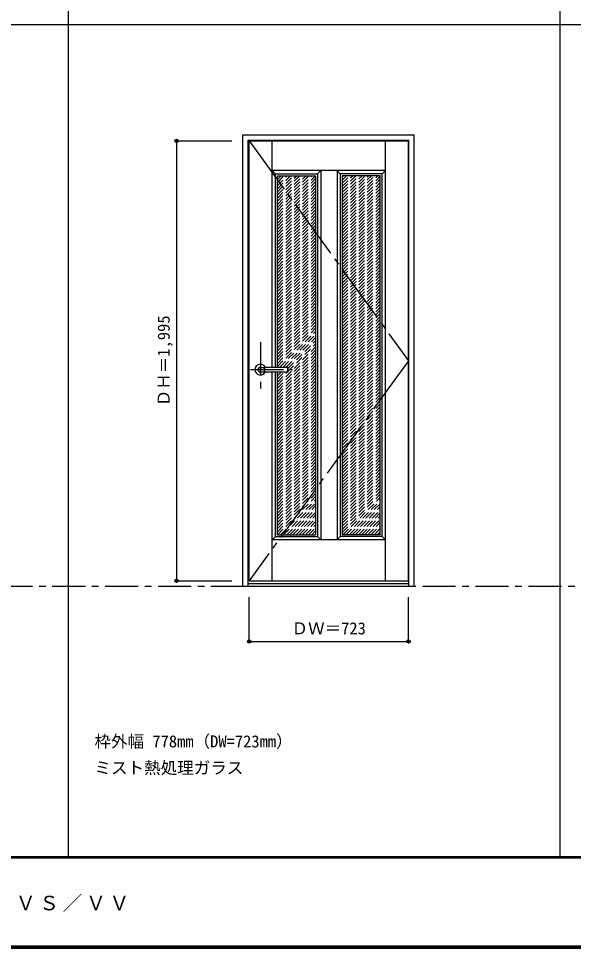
# Model space of a CAD drawing. Units: millimetres, scale not verified. Extents: x -6000 to 5700, y -4307 to 4260.
# Drawn here: x -3483 to -966, y -4205 to 12 of the extents above; entities that cross this region are included whole.
import ezdxf
from ezdxf.enums import TextEntityAlignment as Align

# ---------------------------------------------------------------- set-up
doc = ezdxf.new("R2010")
doc.units = ezdxf.units.MM
doc.header["$LTSCALE"] = 30
doc.header["$PDMODE"] = 32
doc.header["$PDSIZE"] = 15
for name, pattern in [('CHAIN1', [8, 5, -1, 1, -1]), ('CHAIN2', [12, 9, -1, 1, -1]), ('DASHED1', [1.8, 1.2, -0.6])]:
    doc.linetypes.add(name, pattern=pattern)
for name, color, linetype in [('0-1_通り芯', 4, 'CHAIN1'), ('0-2_扉', 3, 'Continuous'), ('0-3_仕上げ', 7, 'Continuous'), ('0-4_枠', 3, 'Continuous'), ('0-5_レバー', 3, 'Continuous'), ('0-7', 7, 'CHAIN2'), ('0-A_文字', 7, 'Continuous'), ('0-B_寸法', 7, 'Continuous'), ('0-C_ハッチ', 4, 'DASHED1'), ('F-1_枠', 6, 'Continuous'), ('F-A_文字', 7, 'Continuous')]:
    doc.layers.add(name, color=color, linetype=linetype)
doc.styles.add('ＭＳ ゴシック', font='')
doc.styles.get('ＭＳ ゴシック').set_extended_font_data('MS Gothic')

msp = doc.modelspace()

# ---------------------------------------------------------------- linework, layer by layer
at = {"layer": '0-1_通り芯'}
for p, q in [((-2385.8, -1456), (-2385.8, -1666)), ((-2430.8, -1580), (-2240.8, -1580))]:
    msp.add_line(p, q, dxfattribs=at)
at = {"layer": '0-1_通り芯', "color": 7}
msp.add_line((-5490, -2562.5), (3436.4, -2562.5), dxfattribs=at)
at = {"layer": '0-2_扉'}
for p, q in [((-2436.8, -542.5), (-1713.8, -542.5)), ((-2436.8, -2537.5), (-2436.8, -542.5)), ((-1713.8, -2537.5), (-1713.8, -542.5)), ((-2436.8, -2537.5), (-1713.8, -2537.5))]:
    msp.add_line(p, q, dxfattribs=at)
at = {"layer": '0-3_仕上げ'}
for p, q in [((-2331.8, -1568.5), (-2331.8, -542.5)), ((-1818.8, -2537.5), (-1818.8, -542.5)), ((-2331.8, -677.5), (-2316.8, -692.5)), ((-1818.8, -677.5), (-2331.8, -677.5)), ((-2112.3, -677.5), (-2127.3, -692.5)), ((-2112.3, -677.5), (-2112.3, -2352.5)), ((-2038.3, -677.5), (-2023.3, -692.5)), ((-2038.3, -677.5), (-2038.3, -2352.5)), ((-1818.8, -677.5), (-1833.8, -692.5)), ((-2331.8, -2537.5), (-2331.8, -1591.5)), ((-2316.8, -2337.5), (-2331.8, -2352.5)), ((-1818.8, -2352.5), (-2331.8, -2352.5)), ((-2127.3, -2337.5), (-2112.3, -2352.5)), ((-2023.3, -2337.5), (-2038.3, -2352.5)), ((-1833.8, -2337.5), (-1818.8, -2352.5))]:
    msp.add_line(p, q, dxfattribs=at)
at = {"layer": '0-3_仕上げ', "color": 3}
for p, q in [((-2316.8, -692.5), (-2127.3, -692.5)), ((-2316.8, -1568.5), (-2316.8, -692.5)), ((-2127.3, -692.5), (-2127.3, -2337.5)), ((-2023.3, -692.5), (-2023.3, -2337.5)), ((-1833.8, -692.5), (-2023.3, -692.5)), ((-1833.8, -2337.5), (-1833.8, -692.5)), ((-2316.8, -2337.5), (-2316.8, -1591.5)), ((-2316.8, -2337.5), (-2127.3, -2337.5)), ((-1833.8, -2337.5), (-2023.3, -2337.5))]:
    msp.add_line(p, q, dxfattribs=at)
at = {"layer": '0-3_仕上げ', "color": 4}
for p, q in [((-2308.8, -700.5), (-2135.3, -700.5)), ((-2308.8, -1568.5), (-2308.8, -700.5)), ((-2135.3, -700.5), (-2135.3, -2329.5)), ((-2015.3, -700.5), (-2015.3, -2329.5)), ((-1841.8, -700.5), (-2015.3, -700.5)), ((-1841.8, -2329.5), (-1841.8, -700.5)), ((-2308.8, -2329.5), (-2308.8, -1591.5)), ((-2308.8, -2329.5), (-2135.3, -2329.5)), ((-1841.8, -2329.5), (-2015.3, -2329.5))]:
    msp.add_line(p, q, dxfattribs=at)
at = {"layer": '0-4_枠'}
for p, q in [((-2465.8, -515.5), (-1687.8, -515.5)), ((-2465.8, -2562.5), (-2465.8, -515.5)), ((-2441.8, -539.5), (-1711.8, -539.5)), ((-2441.8, -2562.5), (-2441.8, -539.5)), ((-1711.8, -2562.5), (-1711.8, -539.5)), ((-1687.8, -2562.5), (-1687.8, -515.5)), ((-2465.8, -2562.5), (-1687.8, -2562.5)), ((-2441.8, -2550.5), (-1711.8, -2550.5))]:
    msp.add_line(p, q, dxfattribs=at)
at = {"layer": '0-5_レバー'}
for p, q in [((-2385.8, -1570.5), (-2366.8, -1570.5)), ((-2385.8, -1589.5), (-2366.8, -1589.5)), ((-2366.8, -1569.5), (-2365.8, -1568.5)), ((-2366.8, -1590.5), (-2366.8, -1569.5)), ((-2366.8, -1590.5), (-2365.8, -1591.5)), ((-2365.8, -1568.5), (-2261.8, -1568.5)), ((-2261.8, -1591.5), (-2365.8, -1591.5)), ((-2260.8, -1569.5), (-2261.8, -1568.5)), ((-2260.8, -1590.5), (-2261.8, -1591.5)), ((-2260.8, -1590.5), (-2260.8, -1569.5))]:
    msp.add_line(p, q, dxfattribs=at)
at = {"layer": '0-5_レバー', "color": 4}
for p, q in [((-2365.8, -1591.5), (-2365.8, -1568.5)), ((-2261.8, -1568.5), (-2261.8, -1591.5))]:
    msp.add_line(p, q, dxfattribs=at)
for radius, start, end in [(24.55, 27.93255, 332.06745), (11, 59.72736, 300.27264)]:
    msp.add_arc((-2385.8, -1580), radius, start, end, dxfattribs=at)
at = {"layer": '0-5_レバー'}
msp.add_arc((-2385.8, -1580), 9.5, 90, 270, dxfattribs=at)
at = {"layer": '0-7'}
for p, q in [((-2436.8, -542.5), (-1713.8, -1540)), ((-1713.8, -1540), (-2436.8, -2537.5))]:
    msp.add_line(p, q, dxfattribs=at)
at = {"layer": '0-B_寸法', "color": 4}
for p, q in [((-2765.8, -542.5), (-2515.8, -542.5)), ((-2765.8, -542.5), (-2765.8, -2537.5)), ((-2765.8, -2537.5), (-2515.8, -2537.5)), ((-2436.8, -2812.5), (-2436.8, -2612.5)), ((-1713.8, -2812.5), (-1713.8, -2612.5)), ((-2436.8, -2812.5), (-1713.8, -2812.5))]:
    msp.add_line(p, q, dxfattribs=at)
at = {"layer": '0-B_寸法'}
for p in [(-2765.8, -542.5), (-2765.8, -2537.5), (-2436.8, -2812.5), (-1713.8, -2812.5)]:
    msp.add_point(p, dxfattribs=at)
at = {"layer": '0-C_ハッチ'}
for p, q in [((-2308.8, -872.86), (-2136.44, -700.5)), ((-2308.8, -858.72), (-2150.58, -700.5)), ((-2308.8, -844.58), (-2164.72, -700.5)), ((-2308.8, -830.44), (-2178.86, -700.5)), ((-2308.8, -816.29), (-2193.01, -700.5)), ((-2308.8, -802.15), (-2207.15, -700.5)), ((-2308.8, -788.01), (-2221.29, -700.5)), ((-2308.8, -773.87), (-2235.43, -700.5)), ((-2308.8, -759.72), (-2249.57, -700.5)), ((-2308.8, -745.58), (-2263.72, -700.5)), ((-2308.8, -731.44), (-2277.86, -700.5)), ((-2308.8, -717.3), (-2292, -700.5)), ((-2308.8, -703.16), (-2306.14, -700.5)), ((-2308.8, -887), (-2135.3, -713.5)), ((-2015.3, -862.2), (-1853.6, -700.5)), ((-2015.3, -848.06), (-1867.74, -700.5)), ((-2015.3, -833.92), (-1881.88, -700.5)), ((-2015.3, -819.78), (-1896.02, -700.5)), ((-2015.3, -805.64), (-1910.16, -700.5)), ((-2015.3, -791.49), (-1924.31, -700.5)), ((-2015.3, -777.35), (-1938.45, -700.5)), ((-2015.3, -763.21), (-1952.59, -700.5)), ((-2015.3, -749.07), (-1966.73, -700.5)), ((-2015.3, -734.93), (-1980.87, -700.5)), ((-2015.3, -720.78), (-1995.02, -700.5)), ((-2015.3, -706.64), (-2009.16, -700.5)), ((-2015.3, -876.35), (-1841.8, -702.85)), ((-2308.8, -901.15), (-2135.3, -727.65)), ((-2308.8, -915.29), (-2135.3, -741.79)), ((-2308.8, -929.43), (-2135.3, -755.93)), ((-2015.3, -890.49), (-1841.8, -716.99)), ((-2015.3, -904.63), (-1841.8, -731.13)), ((-2015.3, -918.77), (-1841.8, -745.27)), ((-2308.8, -943.57), (-2135.3, -770.07)), ((-2308.8, -957.71), (-2135.3, -784.21)), ((-2308.8, -971.86), (-2135.3, -798.36)), ((-2015.3, -932.92), (-1841.8, -759.42)), ((-2015.3, -947.06), (-1841.8, -773.56)), ((-2015.3, -961.2), (-1841.8, -787.7)), ((-2308.8, -986), (-2135.3, -812.5)), ((-2308.8, -1000.14), (-2135.3, -826.64)), ((-2308.8, -1014.28), (-2135.3, -840.78)), ((-2015.3, -975.34), (-1841.8, -801.84)), ((-2015.3, -989.48), (-1841.8, -815.98)), ((-2015.3, -1003.63), (-1841.8, -830.13)), ((-2308.8, -1028.43), (-2135.3, -854.93)), ((-2308.8, -1042.57), (-2135.3, -869.07)), ((-2308.8, -1056.71), (-2135.3, -883.21)), ((-2015.3, -1017.77), (-1841.8, -844.27)), ((-2015.3, -1031.91), (-1841.8, -858.41)), ((-2015.3, -1046.05), (-1841.8, -872.55)), ((-2308.8, -1070.85), (-2135.3, -897.35)), ((-2308.8, -1084.99), (-2135.3, -911.49)), ((-2308.8, -1099.14), (-2135.3, -925.64)), ((-2015.3, -1060.19), (-1841.8, -886.69)), ((-2015.3, -1074.34), (-1841.8, -900.84)), ((-2015.3, -1088.48), (-1841.8, -914.98)), ((-2308.8, -1113.28), (-2135.3, -939.78)), ((-2308.8, -1127.42), (-2135.3, -953.92)), ((-2308.8, -1141.56), (-2135.3, -968.06)), ((-2015.3, -1102.62), (-1841.8, -929.12)), ((-2015.3, -1116.76), (-1841.8, -943.26)), ((-2015.3, -1130.9), (-1841.8, -957.4)), ((-2308.8, -1155.7), (-2135.3, -982.2)), ((-2308.8, -1169.85), (-2135.3, -996.35)), ((-2308.8, -1183.99), (-2135.3, -1010.49)), ((-2015.3, -1145.05), (-1841.8, -971.55)), ((-2015.3, -1159.19), (-1841.8, -985.69)), ((-2015.3, -1173.33), (-1841.8, -999.83)), ((-2308.8, -1198.13), (-2135.3, -1024.63)), ((-2308.8, -1212.27), (-2135.3, -1038.77)), ((-2308.8, -1226.42), (-2135.3, -1052.92)), ((-2015.3, -1187.47), (-1841.8, -1013.97)), ((-2015.3, -1201.62), (-1841.8, -1028.12)), ((-2015.3, -1215.76), (-1841.8, -1042.26)), ((-2308.8, -1240.56), (-2135.3, -1067.06)), ((-2308.8, -1254.7), (-2135.3, -1081.2)), ((-2308.8, -1268.84), (-2135.3, -1095.34)), ((-2015.3, -1229.9), (-1841.8, -1056.4)), ((-2015.3, -1244.04), (-1841.8, -1070.54)), ((-2015.3, -1258.18), (-1841.8, -1084.68)), ((-2308.8, -1282.98), (-2135.3, -1109.48)), ((-2308.8, -1297.13), (-2135.3, -1123.63)), ((-2308.8, -1311.27), (-2135.3, -1137.77)), ((-2015.3, -1272.33), (-1841.8, -1098.83)), ((-2015.3, -1286.47), (-1841.8, -1112.97)), ((-2015.3, -1300.61), (-1841.8, -1127.11)), ((-2308.8, -1325.41), (-2135.3, -1151.91)), ((-2308.8, -1339.55), (-2135.3, -1166.05)), ((-2308.8, -1353.69), (-2135.3, -1180.19)), ((-2015.3, -1314.75), (-1841.8, -1141.25)), ((-2015.3, -1328.89), (-1841.8, -1155.39)), ((-2015.3, -1343.04), (-1841.8, -1169.54)), ((-2308.8, -1367.84), (-2135.3, -1194.34)), ((-2308.8, -1381.98), (-2135.3, -1208.48)), ((-2308.8, -1396.12), (-2135.3, -1222.62)), ((-2015.3, -1357.18), (-1841.8, -1183.68)), ((-2015.3, -1371.32), (-1841.8, -1197.82)), ((-2015.3, -1385.46), (-1841.8, -1211.96)), ((-2308.8, -1410.26), (-2135.3, -1236.76)), ((-2308.8, -1424.4), (-2135.3, -1250.9)), ((-2308.8, -1438.55), (-2135.3, -1265.05)), ((-2015.3, -1399.61), (-1841.8, -1226.11)), ((-2015.3, -1413.75), (-1841.8, -1240.25)), ((-2015.3, -1427.89), (-1841.8, -1254.39)), ((-2308.8, -1452.69), (-2135.3, -1279.19)), ((-2308.8, -1466.83), (-2135.3, -1293.33)), ((-2015.3, -1442.03), (-1841.8, -1268.53)), ((-2015.3, -1456.17), (-1841.8, -1282.67)), ((-2015.3, -1470.32), (-1841.8, -1296.82)), ((-2308.8, -1480.97), (-2135.3, -1307.47)), ((-2308.8, -1495.12), (-2135.3, -1321.62)), ((-2308.8, -1509.26), (-2135.3, -1335.76)), ((-2015.3, -1484.46), (-1841.8, -1310.96)), ((-2015.3, -1498.6), (-1841.8, -1325.1)), ((-2015.3, -1512.74), (-1841.8, -1339.24)), ((-2308.8, -1523.4), (-2135.3, -1349.9)), ((-2308.8, -1537.54), (-2135.3, -1364.04)), ((-2308.8, -1551.68), (-2135.3, -1378.18)), ((-2015.3, -1526.88), (-1841.8, -1353.38)), ((-2015.3, -1541.03), (-1841.8, -1367.53)), ((-2015.3, -1555.17), (-1841.8, -1381.67)), ((-2308.8, -1565.83), (-2135.3, -1392.33)), ((-2297.33, -1568.5), (-2135.3, -1406.47)), ((-2283.19, -1568.5), (-2135.3, -1420.61)), ((-2015.3, -1569.31), (-1841.8, -1395.81)), ((-2015.3, -1583.45), (-1841.8, -1409.95)), ((-2015.3, -1597.6), (-1841.8, -1424.1)), ((-2269.05, -1568.5), (-2135.3, -1434.75)), ((-2260.8, -1574.39), (-2135.3, -1448.89)), ((-2260.8, -1588.54), (-2135.3, -1463.04)), ((-2015.3, -1611.74), (-1841.8, -1438.24)), ((-2015.3, -1625.88), (-1841.8, -1452.38)), ((-2015.3, -1640.02), (-1841.8, -1466.52)), ((-2308.8, -1650.68), (-2135.3, -1477.18)), ((-2308.8, -1664.82), (-2135.3, -1491.32)), ((-2308.8, -1678.96), (-2135.3, -1505.46)), ((-2015.3, -1654.16), (-1841.8, -1480.66)), ((-2015.3, -1668.31), (-1841.8, -1494.81)), ((-2015.3, -1682.45), (-1841.8, -1508.95)), ((-2308.8, -1693.11), (-2135.3, -1519.61)), ((-2308.8, -1707.25), (-2135.3, -1533.75)), ((-2308.8, -1721.39), (-2135.3, -1547.89)), ((-2015.3, -1696.59), (-1841.8, -1523.09)), ((-2015.3, -1710.73), (-1841.8, -1537.23)), ((-2015.3, -1724.87), (-1841.8, -1551.37)), ((-2308.8, -1735.53), (-2135.3, -1562.03)), ((-2308.8, -1749.67), (-2135.3, -1576.17)), ((-2308.8, -1763.82), (-2135.3, -1590.32)), ((-2308.8, -1622.39), (-2277.9, -1591.5)), ((-2308.8, -1608.25), (-2292.05, -1591.5)), ((-2308.8, -1594.11), (-2306.19, -1591.5)), ((-2308.8, -1636.54), (-2263.76, -1591.5)), ((-2015.3, -1739.02), (-1841.8, -1565.52)), ((-2015.3, -1753.16), (-1841.8, -1579.66)), ((-2015.3, -1767.3), (-1841.8, -1593.8)), ((-2308.8, -1777.96), (-2135.3, -1604.46)), ((-2308.8, -1792.1), (-2135.3, -1618.6)), ((-2308.8, -1806.24), (-2135.3, -1632.74)), ((-2015.3, -1781.44), (-1841.8, -1607.94)), ((-2015.3, -1795.59), (-1841.8, -1622.09)), ((-2015.3, -1809.73), (-1841.8, -1636.23)), ((-2308.8, -1820.38), (-2135.3, -1646.88)), ((-2308.8, -1834.53), (-2135.3, -1661.03)), ((-2308.8, -1848.67), (-2135.3, -1675.17)), ((-2015.3, -1823.87), (-1841.8, -1650.37)), ((-2015.3, -1838.01), (-1841.8, -1664.51)), ((-2015.3, -1852.15), (-1841.8, -1678.65)), ((-2308.8, -1862.81), (-2135.3, -1689.31)), ((-2308.8, -1876.95), (-2135.3, -1703.45)), ((-2308.8, -1891.1), (-2135.3, -1717.6)), ((-2015.3, -1866.3), (-1841.8, -1692.8)), ((-2015.3, -1880.44), (-1841.8, -1706.94)), ((-2015.3, -1894.58), (-1841.8, -1721.08)), ((-2308.8, -1905.24), (-2135.3, -1731.74)), ((-2308.8, -1919.38), (-2135.3, -1745.88)), ((-2308.8, -1933.52), (-2135.3, -1760.02)), ((-2015.3, -1908.72), (-1841.8, -1735.22)), ((-2015.3, -1922.86), (-1841.8, -1749.36)), ((-2015.3, -1937.01), (-1841.8, -1763.51)), ((-2308.8, -1947.66), (-2135.3, -1774.16)), ((-2308.8, -1961.81), (-2135.3, -1788.31)), ((-2308.8, -1975.95), (-2135.3, -1802.45)), ((-2015.3, -1951.15), (-1841.8, -1777.65)), ((-2015.3, -1965.29), (-1841.8, -1791.79)), ((-2015.3, -1979.43), (-1841.8, -1805.93)), ((-2308.8, -1990.09), (-2135.3, -1816.59)), ((-2308.8, -2004.23), (-2135.3, -1830.73)), ((-2308.8, -2018.37), (-2135.3, -1844.87)), ((-2015.3, -1993.58), (-1841.8, -1820.08)), ((-2015.3, -2007.72), (-1841.8, -1834.22)), ((-2015.3, -2021.86), (-1841.8, -1848.36)), ((-2308.8, -2032.52), (-2135.3, -1859.02)), ((-2308.8, -2046.66), (-2135.3, -1873.16)), ((-2308.8, -2060.8), (-2135.3, -1887.3)), ((-2015.3, -2036), (-1841.8, -1862.5)), ((-2015.3, -2050.14), (-1841.8, -1876.64)), ((-2015.3, -2064.29), (-1841.8, -1890.79)), ((-2308.8, -2074.94), (-2135.3, -1901.44)), ((-2308.8, -2089.09), (-2135.3, -1915.59)), ((-2308.8, -2103.23), (-2135.3, -1929.73)), ((-2015.3, -2078.43), (-1841.8, -1904.93)), ((-2015.3, -2092.57), (-1841.8, -1919.07)), ((-2015.3, -2106.71), (-1841.8, -1933.21)), ((-2308.8, -2117.37), (-2135.3, -1943.87)), ((-2308.8, -2131.51), (-2135.3, -1958.01)), ((-2308.8, -2145.65), (-2135.3, -1972.15)), ((-2015.3, -2120.85), (-1841.8, -1947.35)), ((-2015.3, -2135), (-1841.8, -1961.5)), ((-2015.3, -2149.14), (-1841.8, -1975.64)), ((-2308.8, -2159.8), (-2135.3, -1986.3)), ((-2308.8, -2173.94), (-2135.3, -2000.44)), ((-2308.8, -2188.08), (-2135.3, -2014.58)), ((-2015.3, -2163.28), (-1841.8, -1989.78)), ((-2015.3, -2177.42), (-1841.8, -2003.92)), ((-2015.3, -2191.57), (-1841.8, -2018.07)), ((-2308.8, -2202.22), (-2135.3, -2028.72)), ((-2308.8, -2216.36), (-2135.3, -2042.86)), ((-2308.8, -2230.51), (-2135.3, -2057.01)), ((-2015.3, -2205.71), (-1841.8, -2032.21)), ((-2015.3, -2219.85), (-1841.8, -2046.35)), ((-2015.3, -2233.99), (-1841.8, -2060.49)), ((-2308.8, -2244.65), (-2135.3, -2071.15)), ((-2308.8, -2258.79), (-2135.3, -2085.29)), ((-2308.8, -2272.93), (-2135.3, -2099.43)), ((-2015.3, -2248.13), (-1841.8, -2074.63)), ((-2015.3, -2262.28), (-1841.8, -2088.78)), ((-2015.3, -2276.42), (-1841.8, -2102.92)), ((-2308.8, -2287.08), (-2135.3, -2113.58)), ((-2308.8, -2301.22), (-2135.3, -2127.72)), ((-2308.8, -2315.36), (-2135.3, -2141.86)), ((-2015.3, -2290.56), (-1841.8, -2117.06)), ((-2015.3, -2304.7), (-1841.8, -2131.2)), ((-2015.3, -2318.84), (-1841.8, -2145.34)), ((-2308.8, -2329.5), (-2135.3, -2156)), ((-2294.66, -2329.5), (-2135.3, -2170.14)), ((-2280.51, -2329.5), (-2135.3, -2184.29)), ((-2011.81, -2329.5), (-1841.8, -2159.49)), ((-1997.67, -2329.5), (-1841.8, -2173.63)), ((-1983.53, -2329.5), (-1841.8, -2187.77)), ((-2266.37, -2329.5), (-2135.3, -2198.43)), ((-2252.23, -2329.5), (-2135.3, -2212.57)), ((-2238.09, -2329.5), (-2135.3, -2226.71)), ((-1969.39, -2329.5), (-1841.8, -2201.91)), ((-1955.24, -2329.5), (-1841.8, -2216.06)), ((-1941.1, -2329.5), (-1841.8, -2230.2)), ((-2223.95, -2329.5), (-2135.3, -2240.85)), ((-2209.8, -2329.5), (-2135.3, -2255)), ((-2195.66, -2329.5), (-2135.3, -2269.14)), ((-1926.96, -2329.5), (-1841.8, -2244.34)), ((-1912.82, -2329.5), (-1841.8, -2258.48)), ((-1898.68, -2329.5), (-1841.8, -2272.62)), ((-2181.52, -2329.5), (-2135.3, -2283.28)), ((-2167.38, -2329.5), (-2135.3, -2297.42)), ((-2153.23, -2329.5), (-2135.3, -2311.57)), ((-1884.53, -2329.5), (-1841.8, -2286.77)), ((-1870.39, -2329.5), (-1841.8, -2300.91)), ((-1856.25, -2329.5), (-1841.8, -2315.05)), ((-2139.09, -2329.5), (-2135.3, -2325.71)), ((-1842.11, -2329.5), (-1841.8, -2329.19))]:
    msp.add_line(p, q, dxfattribs=at)
at = {"layer": 'F-1_枠'}
for p, q in [((-3258.4, 4175), (-3258.4, -3790)), ((-1026.8, 4175), (-1026.8, -3790)), ((-6000, -15.5), (5700, -15.5)), ((5700, -3790), (-6000, -3790)), ((5700, -3795), (-6000, -3795)), ((5700, -4195), (-6000, -4195)), ((5700, -4200), (-6000, -4200)), ((5700, -4205), (-6000, -4205))]:
    msp.add_line(p, q, dxfattribs=at)

# ---------------------------------------------------------------- texts
at = {"layer": '0-A_文字', "style": 'ＭＳ ゴシック'}
for s, p in [('枠外幅 778mm（DW=723mm）', (-3138.4, -3310)), ('ミスト熱処理ガラス', (-3138.4, -3430))]:
    msp.add_text(s, height=54.99, dxfattribs=at).set_placement(p, align=Align.BOTTOM_LEFT)
at = {"layer": '0-B_寸法', "style": 'ＭＳ ゴシック'}
msp.add_text('ＤＨ＝1,995', height=54.99, rotation=90, dxfattribs=at).set_placement((-2780.8, -1746.25), align=Align.BOTTOM_LEFT)
msp.add_text('ＤＷ＝723', height=54.99, dxfattribs=at).set_placement((-2244.55, -2797.5), align=Align.BOTTOM_LEFT)
at = {"layer": 'F-A_文字', "insert": (-5247.55, -4040), "char_height": 65.98, "attachment_point": 7, "style": 'ＭＳ ゴシック'}
msp.add_mtext('\\T1.18;ピノアース\u3000H20シングルドア\u3000Ｎ－ＶＳ／ＶＶ', dxfattribs=at)

doc.saveas('drawing.dxf')
